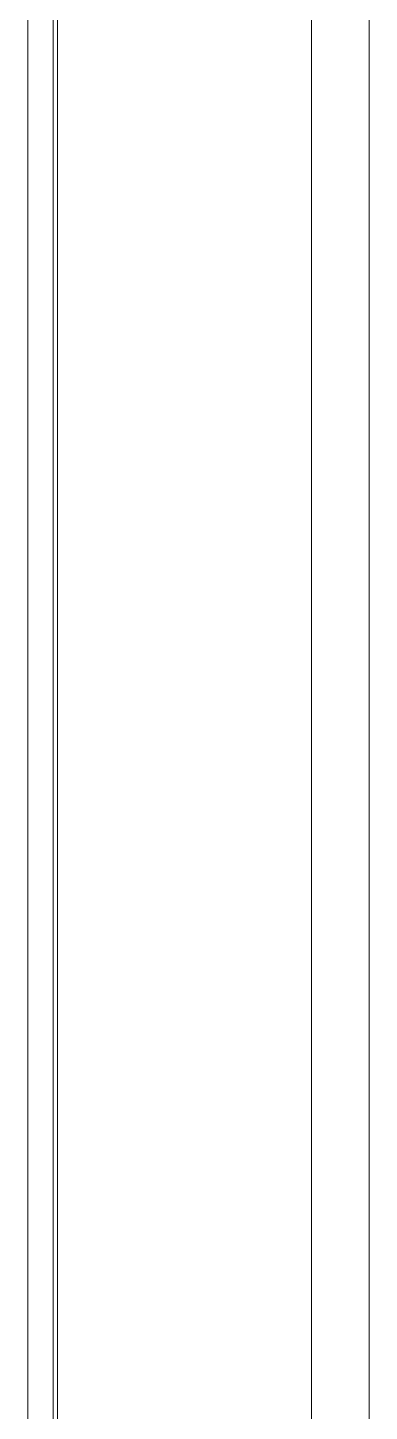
# Model space of a CAD drawing. Header units: inches. Extents: x 0.3 to 10.6, y 0.4 to 8.2.
# Drawn here: x 4.5918 to 4.6591, y 4.0711 to 4.3437 of the extents above; entities that cross this region are included whole.
import ezdxf

# ---------------------------------------------------------------- set-up
doc = ezdxf.new("R2010")
doc.units = ezdxf.units.IN
doc.header["$MEASUREMENT"] = 0

msp = doc.modelspace()

# ---------------------------------------------------------------- linework, layer by layer
at = {"color": 7, "linetype": 'Continuous', "lineweight": 15}
for p, q in [((4.65906, 3.63344), (4.65906, 5.59344)), ((4.59771, 3.85757), (4.59771, 5.36961)), ((4.6477, 5.36961), (4.6477, 3.85757)), ((4.59184, 3.90844), (4.59184, 5.31844)), ((4.59684, 3.90844), (4.59684, 5.31875))]:
    msp.add_line(p, q, dxfattribs=at)

doc.saveas('drawing.dxf')
